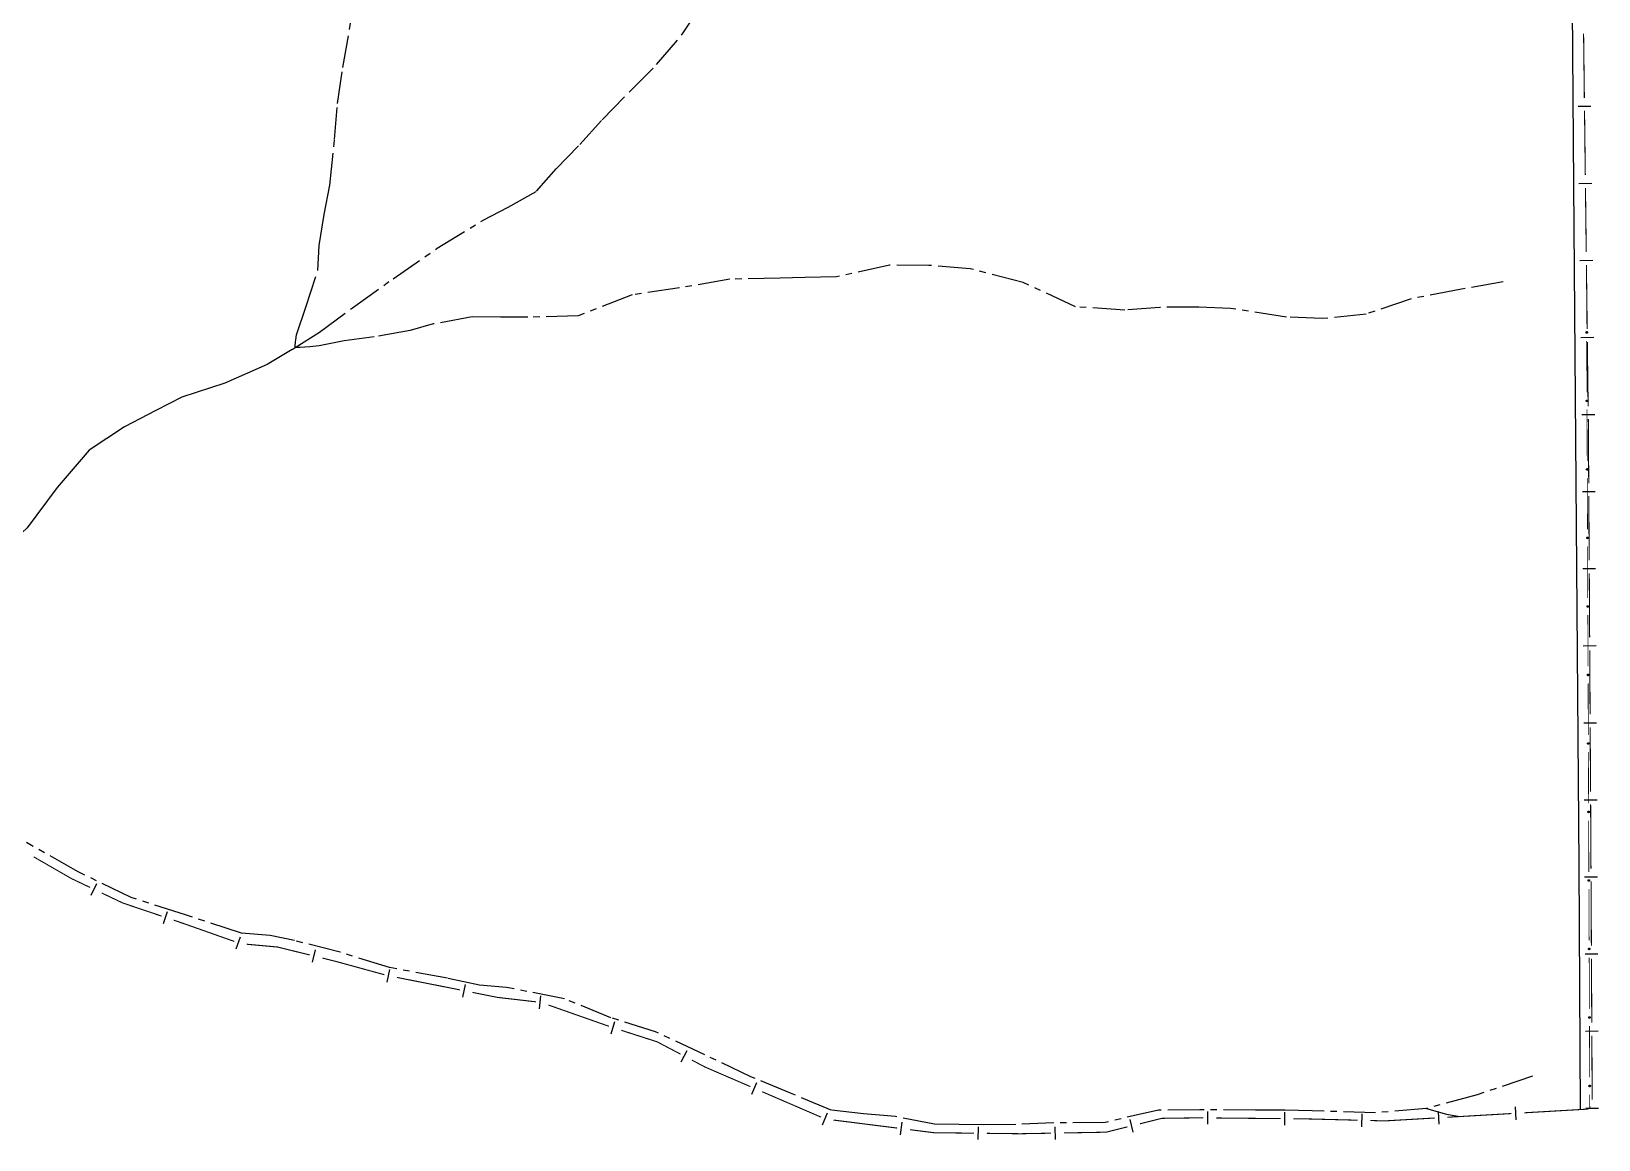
# Model space of a CAD drawing. Extents: x 209066 to 212010, y 4879784 to 4881672.
# Drawn here: x 211643.9 to 212010, y 4880790.1 to 4881049 of the extents above; entities that cross this region are included whole.
import ezdxf

# ---------------------------------------------------------------- set-up
doc = ezdxf.new("R2010")
doc.units = 0
doc.header["$LTSCALE"] = 1.5
doc.header["$MEASUREMENT"] = 0
doc.linetypes.add('TRACO_13', pattern=[8, 5, -1, 1, -1])
for name, color, linetype in [('HD-CURSO-INTER', 170, 'CONTINUOUS'), ('HD-CURSO-PERENE', 170, 'CONTINUOUS'), ('LM-LIM-SETORES-BAIRROS', 250, 'CONTINUOUS'), ('SV-EIXO-ROD-ESTR', 7, 'CONTINUOUS'), ('SV-EST-MUNIC-PAV', 20, 'CONTINUOUS')]:
    doc.layers.add(name, color=color, linetype=linetype)

msp = doc.modelspace()

# ---------------------------------------------------------------- linework, layer by layer
at = {"layer": 'HD-CURSO-INTER', "linetype": 'TRACO_13'}
for points in [[(211704.83, 4880974.71, 6.42), (211705.52, 4880975.12, 6.42), (211711.19, 4880978.72, 6.42), (211718.9, 4880984.41, 6.42), (211728.394188, 4880991.212409, 6.424955), (211738.715654, 4880998.305749, 6.424955), (211749.482081, 4881004.920294, 6.424955), (211755.311679, 4881007.886115, 6.424955), (211761.924579, 4881011.668558, 6.424955), (211766.477542, 4881016.869391, 6.424955), (211772.035643, 4881022.585017, 6.424955), (211777.269095, 4881028.328742, 6.424955), (211783.838018, 4881035.108544, 6.674119), (211789.950353, 4881041.243404, 6.674119), (211796.200311, 4881048.600689, 6.674119), (211801.406512, 4881056.542429, 6.674119)], [(211987.71, 4880990.49, 12.53), (211977.97, 4880988.78, 11.91), (211966.21, 4880986.51, 11.76), (211955.71623, 4880982.956434, 11.657389), (211945.432032, 4880981.881583, 11.607555), (211937.11226, 4880982.236351, 11.607555), (211924.010913, 4880984.28544, 11.607555), (211916.640352, 4880984.581126, 11.532806), (211907.491424, 4880984.519306, 11.532806), (211899.311533, 4880983.898723, 11.532806), (211887.82, 4880984.66, 10.76), (211875.56, 4880990.32, 10.06), (211863.17, 4880993.54, 9.51), (211853.55, 4880994.33, 9.46), (211844.380129, 4880994.367086, 8.99134), (211831.98, 4880991.64, 8.27), (211824.55, 4880991.51, 8.14), (211818.83, 4880991.36, 8.02), (211807.03, 4880991.08, 7.67), (211795.334236, 4880989.044903, 7.197362), (211784.219591, 4880987.428604, 7.122613), (211771.646512, 4880982.554681, 7.022948), (211759.895229, 4880982.218205, 6.973115), (211753.471296, 4880982.20509, 6.948199), (211746.848194, 4880982.268814, 6.674119), (211737.807955, 4880980.632556, 6.649203), (211732.393227, 4880979.111262, 6.649203), (211724.00461, 4880977.643556, 6.649203), (211716.971289, 4880976.712248, 6.649203), (211711.17, 4880975.52, 6.65), (211709, 4880975.28, 6.42), (211707.8, 4880975.19, 6.42), (211706.74, 4880975.15, 6.42), (211705.98, 4880975.12, 6.42), (211705.52, 4880975.12, 6.42), (211705.53, 4880975.45, 6.42), (211705.61, 4880976.49, 6.42), (211705.66, 4880976.95, 6.42), (211705.84, 4880978.07, 6.42), (211708.054471, 4880984.590076, 5.079473), (211710.817316, 4880993.129738, 5.079473), (211711.127438, 4880998.945806, 5.079473), (211712.352545, 4881006.226565, 5.079473), (211713.673231, 4881013.081838, 5.079473), (211714.732754, 4881023.685795, 5.478134), (211715.42016, 4881032.145528, 5.527967), (211716.682143, 4881040.574758, 5.627633), (211719.125122, 4881054.43706, 5.85188)], [(211994.54, 4880804.99, 9.94), (211981.62, 4880800.57, 9.66), (211969.82, 4880797.44, 9.16), (211957.86, 4880796.4, 8.87), (211943.09, 4880796.87, 8.42), (211936.72, 4880796.98, 8.39), (211929.85, 4880797, 8.39), (211916.83, 4880797.1, 8.37), (211907.2, 4880797.04, 8.27), (211894.7, 4880794.14, 8.05), (211882.77, 4880794.03, 7.92), (211873.87, 4880793.66, 7.82), (211866.37, 4880793.61, 7.72), (211860.65, 4880793.67, 7.62), (211854.88, 4880793.72, 7.52), (211845.75, 4880795.51, 7.42), (211838.26, 4880796.18, 7.42), (211830.74, 4880797.05, 7.42), (211821.26, 4880800.96, 7.42), (211811.97, 4880804.82, 7.42), (211801.23, 4880809.92, 7.42), (211789.71, 4880815.35, 7.42), (211779.27, 4880818.62, 7.42), (211768.45, 4880823.02, 7.3), (211754.93, 4880825.68, 7.15), (211748.61, 4880826.21, 7.15), (211741.1, 4880827.81, 7.15), (211727.55, 4880830.31, 6.77), (211716.02, 4880833.92, 6.67), (211705.35, 4880836.62, 6.65), (211699.69, 4880837.8, 6.65), (211692.97, 4880838.38, 6.65), (211679.94, 4880842.63, 6.65), (211667.24, 4880846.7, 6.65), (211654.82, 4880852.69, 6.65), (211642.77, 4880859.52, 6.35)], [(211969.82, 4880797.44, 9.16), (211974.43, 4880796.08, 9.27), (211977.551317, 4880795.524563, 9.27)]]:
    msp.add_polyline3d(points, dxfattribs=at)
at = {"layer": 'HD-CURSO-PERENE', "linetype": 'Continuous'}
msp.add_polyline3d([(211704.83, 4880974.71, 6.42), (211698.99, 4880971.14, 5.88), (211689.15, 4880966.79, 5.78), (211679.09, 4880963.54, 5.58), (211672.985759, 4880960.402557, 5.5778), (211665.672542, 4880956.576903, 5.5778), (211657.418315, 4880951.186912, 5.552883), (211649.929499, 4880942.467951, 5.552883), (211642.908055, 4880933.020233, 5.552883), (211635.487826, 4880926.098774, 5.552883), (211629.196407, 4880919.566046, 5.552883), (211623.417312, 4880916.649688, 5.552883), (211617.42129, 4880914.509625, 5.552883), (211611.028417, 4880910.25055, 5.552883), (211602.071615, 4880907.015123, 5.552883), (211593.735399, 4880902.985959, 5.552883)], dxfattribs=at)
at = {"layer": 'LM-LIM-SETORES-BAIRROS', "const_width": 0.25}
for points in [[(212006.655935, 4881033.423496), (212006.473106, 4881048.422381)], [(212006.875329, 4881015.424833), (212006.6925, 4881030.423719)], [(212007.094724, 4880997.42617), (212006.911895, 4881012.425056)], [(212007.314119, 4880979.427507), (212007.13129, 4880994.426393)], [(212007.47354, 4880966.348927), (212007.350684, 4880976.42773)], [(212007.485977, 4880965.428563), (212007.47354, 4880966.348927)], [(212007.540026, 4880961.428928), (212007.485977, 4880965.428563)], [(212007.593414, 4880957.478211), (212007.580563, 4880958.429202)], [(212007.593702, 4880957.429289), (212007.593414, 4880957.478211)], [(212007.676039, 4880943.429532), (212007.593702, 4880957.429289)], [(212007.781901, 4880925.429843), (212007.693683, 4880940.429583)], [(212007.887762, 4880907.430154), (212007.799544, 4880922.429895)], [(212007.993624, 4880889.430465), (212007.905406, 4880904.430206)], [(212008.099485, 4880871.430777), (212008.011267, 4880886.430517)], [(212008.155525, 4880861.902293), (212008.117129, 4880868.430829)], [(212008.157986, 4880861.430948), (212008.155525, 4880861.902293)], [(212008.199761, 4880853.431057), (212008.157986, 4880861.430948)], [(211644.476625, 4880856.182161), (211653.140925, 4880851.189175)], [(211653.140925, 4880851.189175), (211653.316378, 4880851.088066)], [(211653.316378, 4880851.088066), (211657.649162, 4880849.028218)], [(211660.358564, 4880847.740141), (211664.874234, 4880845.593347)], [(212008.293755, 4880835.431302), (212008.215427, 4880850.431098)], [(211664.874234, 4880845.593347), (211665.270325, 4880845.405042)], [(211665.270325, 4880845.405042), (211674.328775, 4880842.344755)], [(211677.170961, 4880841.384557), (211679.065751, 4880840.744425)], [(211679.065751, 4880840.744425), (211679.771835, 4880840.505884)], [(211679.771835, 4880840.505884), (211691.326304, 4880836.422725)], [(211694.230889, 4880835.77092), (211701.202142, 4880835.137169)], [(211701.202142, 4880835.137169), (211701.426116, 4880835.116809)], [(211701.426116, 4880835.116809), (211708.975465, 4880833.256824)], [(211711.888359, 4880832.539155), (211714.801252, 4880831.821485)], [(211714.801252, 4880831.821485), (211714.947794, 4880831.785381)], [(211714.947794, 4880831.785381), (211726.37509, 4880828.65209)], [(212008.387748, 4880817.431548), (212008.30942, 4880832.431343)], [(211729.305822, 4880828.018141), (211741.07871, 4880825.694544)], [(211741.07871, 4880825.694544), (211741.99115, 4880825.514458)], [(211741.99115, 4880825.514458), (211744.020911, 4880825.108506)], [(211746.962653, 4880824.520157), (211751.865556, 4880823.539576)], [(211751.865556, 4880823.539576), (211752.769299, 4880823.358828)], [(211752.769299, 4880823.358828), (211761.787823, 4880822.318229)], [(211764.67703, 4880821.57931), (211778.828207, 4880816.604956)], [(211781.681565, 4880815.678823), (211789.297794, 4880813.230749)], [(211789.297794, 4880813.230749), (211790.100887, 4880812.972612)], [(211790.100887, 4880812.972612), (211795.548833, 4880810.105272)], [(212008.481742, 4880799.431793), (212008.403414, 4880814.431589)], [(211798.203588, 4880808.708033), (211800.858342, 4880807.310793)], [(211800.858342, 4880807.310793), (211801.270969, 4880807.093622)], [(211801.270969, 4880807.093622), (211811.85872, 4880802.519123)], [(211814.612669, 4880801.329263), (211828.382413, 4880795.379966)], [(211992.629541, 4880796.400374), (212007.604301, 4880797.270175)], [(211831.277326, 4880794.706432), (211846.159908, 4880792.833261)], [(211894.911347, 4880791.871533), (211899.935595, 4880793.116072)], [(211902.847587, 4880793.837391), (211907.700907, 4880795.03959)], [(211907.700907, 4880795.03959), (211907.977672, 4880795.108146)], [(211907.977672, 4880795.108146), (211916.691747, 4880795.225911)], [(211916.691747, 4880795.225911), (211916.848388, 4880795.22802)], [(211916.848388, 4880795.22802), (211917.691692, 4880795.219752)], [(211920.691548, 4880795.190341), (211935.690827, 4880795.043283)], [(211938.690683, 4880795.013871), (211940.690587, 4880794.994263)], [(211940.690587, 4880794.994263), (211941.302794, 4880794.988271)], [(211941.302794, 4880794.988271), (211953.686513, 4880794.671752)], [(211956.685534, 4880794.595099), (211959.684554, 4880794.518446)], [(211959.684554, 4880794.518446), (211960.063159, 4880794.508773)], [(211960.063159, 4880794.508773), (211971.664876, 4880795.182653)], [(211974.659828, 4880795.356613), (211989.634589, 4880796.226414)], [(211849.136424, 4880792.458626), (211854.097284, 4880791.834236)], [(211854.097284, 4880791.834236), (211854.753376, 4880791.751659)], [(211854.753376, 4880791.751659), (211864.091454, 4880791.641145)], [(211867.091244, 4880791.605643), (211874.090754, 4880791.522806)], [(211874.090754, 4880791.522806), (211875.012173, 4880791.51191)], [(211875.012173, 4880791.51191), (211882.089534, 4880791.639816)], [(211885.089044, 4880791.694025), (211894.087575, 4880791.856651)], [(211894.087575, 4880791.856651), (211894.911347, 4880791.871533)]]:
    msp.add_lwpolyline(points, dxfattribs=at)
at = {"layer": 'LM-LIM-SETORES-BAIRROS'}
for points in [[(212008.1802, 4881031.441927), (212005.180423, 4881031.405361)], [(212008.399595, 4881013.443264), (212005.399818, 4881013.406699)], [(212008.61899, 4880995.444601), (212005.619213, 4880995.408036)], [(212008.838384, 4880977.445938), (212005.838607, 4880977.409373)], [(212009.066914, 4880959.449379), (212006.067188, 4880959.408842)], [(212009.187775, 4880941.438388), (212006.187827, 4880941.420744)], [(212009.293637, 4880923.438699), (212006.293689, 4880923.421056)], [(212009.399499, 4880905.439011), (212006.39955, 4880905.421367)], [(212009.50536, 4880887.439322), (212006.505412, 4880887.421678)], [(212009.611222, 4880869.439633), (212006.611274, 4880869.42199)], [(211657.908258, 4880847.244158), (211659.196335, 4880849.95356)], [(212009.710185, 4880851.438917), (212006.710226, 4880851.423251)], [(211674.796072, 4880840.603596), (211675.756269, 4880843.445782)], [(211691.769377, 4880834.675245), (211692.76895, 4880837.503823)], [(211709.587595, 4880831.561154), (211710.305264, 4880834.474048)], [(212009.804178, 4880833.439162), (212006.804219, 4880833.423497)], [(211727.053224, 4880826.933796), (211727.634123, 4880829.877018)], [(211744.707317, 4880823.441519), (211745.295666, 4880826.383261)], [(211762.609295, 4880820.713491), (211762.953168, 4880823.693718)], [(211779.318494, 4880814.862798), (211780.236522, 4880817.718884)], [(212009.898172, 4880815.439408), (212006.898212, 4880815.423742)], [(211795.735132, 4880808.312148), (211797.132371, 4880810.966903)], [(211812.181773, 4880800.745529), (211813.371633, 4880803.499477)], [(211918.676938, 4880793.710021), (211918.70635, 4880796.709876)], [(211972.750174, 4880793.743163), (211972.576214, 4880796.738115)], [(211990.719886, 4880794.786924), (211990.545926, 4880797.781876)], [(212009.992165, 4880797.439653), (212006.992206, 4880797.423988)], [(211828.705467, 4880793.606372), (211829.895326, 4880796.360321)], [(211846.964763, 4880791.220124), (211847.339397, 4880794.196641)], [(211865.073633, 4880790.129416), (211865.109135, 4880793.129206)], [(211883.116475, 4880790.15813), (211883.062266, 4880793.15764)], [(211901.266918, 4880791.900516), (211900.545599, 4880794.812508)], [(211936.676073, 4880793.533551), (211936.705485, 4880796.533407)], [(211954.64786, 4880793.146691), (211954.724513, 4880796.145711)]]:
    msp.add_lwpolyline(points, dxfattribs=at)
at = {"layer": 'SV-EIXO-ROD-ESTR', "const_width": 0.18}
for points in [[(212007.152739, 4880992.666779), (212007.200029, 4880980.666873)], [(212007.215792, 4880976.666904), (212007.263083, 4880964.666997)], [(212007.278846, 4880960.667028), (212007.326136, 4880948.667121)], [(212007.3419, 4880944.667152), (212007.38919, 4880932.667245)], [(212007.404953, 4880928.667276), (212007.452244, 4880916.667369)], [(212007.468007, 4880912.667401), (212007.515297, 4880900.667494)], [(212007.531061, 4880896.667525), (212007.578351, 4880884.667618)], [(212007.594114, 4880880.667649), (212007.641405, 4880868.667742)], [(212007.657168, 4880864.667773), (212007.704458, 4880852.667866)], [(212007.720222, 4880848.667898), (212007.767512, 4880836.667991)], [(212007.783276, 4880832.668022), (212007.830566, 4880820.668115)], [(212007.846329, 4880816.668146), (212007.89362, 4880804.668239)], [(212007.909383, 4880800.66827), (212007.921206, 4880797.668294)], [(212007.921206, 4880797.668294), (212007.922702, 4880797.288667)]]:
    msp.add_lwpolyline(points, dxfattribs=at)
at = {"layer": 'SV-EIXO-ROD-ESTR'}
for points in [[(212007.317424, 4880978.811001), (212007.352628, 4880978.77705), (212007.375942, 4880978.740671), (212007.386653, 4880978.704733), (212007.387838, 4880978.670508), (212007.385107, 4880978.635357), (212007.374534, 4880978.600525), (212007.354236, 4880978.564464), (212007.320426, 4880978.528911), (212007.28159, 4880978.507478), (212007.246918, 4880978.495091), (212007.211301, 4880978.491801), (212007.177198, 4880978.495026), (212007.14138, 4880978.507205), (212007.105037, 4880978.528132), (212007.070109, 4880978.562995), (212007.047498, 4880978.598816), (212007.03805, 4880978.633849), (212007.034969, 4880978.669677), (212007.038187, 4880978.70553), (212007.048763, 4880978.739662), (212007.069899, 4880978.776216), (212007.104765, 4880978.810233), (212007.140235, 4880978.833193), (212007.175126, 4880978.843131), (212007.210468, 4880978.84537), (212007.245757, 4880978.843059), (212007.281214, 4880978.833889), (212007.317424, 4880978.811001)], [(212007.380478, 4880962.811126), (212007.415682, 4880962.777174), (212007.438995, 4880962.740796), (212007.449707, 4880962.704858), (212007.450892, 4880962.670632), (212007.44816, 4880962.635481), (212007.437588, 4880962.600649), (212007.41729, 4880962.564589), (212007.383479, 4880962.529035), (212007.344644, 4880962.507602), (212007.309972, 4880962.495215), (212007.274355, 4880962.491925), (212007.240252, 4880962.49515), (212007.204434, 4880962.507329), (212007.168091, 4880962.528256), (212007.133163, 4880962.563119), (212007.110552, 4880962.59894), (212007.101104, 4880962.633973), (212007.098022, 4880962.669801), (212007.101241, 4880962.705654), (212007.111817, 4880962.739786), (212007.132953, 4880962.77634), (212007.167819, 4880962.810357), (212007.203289, 4880962.833317), (212007.23818, 4880962.843255), (212007.273521, 4880962.845494), (212007.308811, 4880962.843183), (212007.344267, 4880962.834013), (212007.380478, 4880962.811126)], [(212007.443531, 4880946.81125), (212007.478735, 4880946.777298), (212007.502049, 4880946.74092), (212007.512761, 4880946.704982), (212007.513946, 4880946.670756), (212007.511214, 4880946.635605), (212007.500641, 4880946.600773), (212007.480343, 4880946.564713), (212007.446533, 4880946.529159), (212007.407697, 4880946.507726), (212007.373026, 4880946.495339), (212007.337408, 4880946.492049), (212007.303306, 4880946.495275), (212007.267487, 4880946.507454), (212007.231144, 4880946.528381), (212007.196217, 4880946.563243), (212007.173605, 4880946.599064), (212007.164157, 4880946.634097), (212007.161076, 4880946.669926), (212007.164295, 4880946.705779), (212007.17487, 4880946.73991), (212007.196007, 4880946.776464), (212007.230873, 4880946.810482), (212007.266343, 4880946.833442), (212007.301234, 4880946.843379), (212007.336575, 4880946.845619), (212007.371864, 4880946.843308), (212007.407321, 4880946.834137), (212007.443531, 4880946.81125)], [(212007.506585, 4880930.811374), (212007.541789, 4880930.777422), (212007.565103, 4880930.741044), (212007.575814, 4880930.705106), (212007.576999, 4880930.67088), (212007.574268, 4880930.635729), (212007.563695, 4880930.600897), (212007.543397, 4880930.564837), (212007.509587, 4880930.529284), (212007.470751, 4880930.50785), (212007.436079, 4880930.495464), (212007.400462, 4880930.492173), (212007.366359, 4880930.495399), (212007.330541, 4880930.507578), (212007.294198, 4880930.528505), (212007.259271, 4880930.563367), (212007.236659, 4880930.599189), (212007.227211, 4880930.634222), (212007.22413, 4880930.67005), (212007.227349, 4880930.705903), (212007.237924, 4880930.740035), (212007.25906, 4880930.776588), (212007.293926, 4880930.810606), (212007.329396, 4880930.833566), (212007.364287, 4880930.843503), (212007.399629, 4880930.845743), (212007.434918, 4880930.843432), (212007.470375, 4880930.834261), (212007.506585, 4880930.811374)], [(212007.569639, 4880914.811498), (212007.604843, 4880914.777547), (212007.628156, 4880914.741168), (212007.638868, 4880914.70523), (212007.640053, 4880914.671005), (212007.637321, 4880914.635854), (212007.626749, 4880914.601022), (212007.606451, 4880914.564961), (212007.57264, 4880914.529408), (212007.533805, 4880914.507975), (212007.499133, 4880914.495588), (212007.463516, 4880914.492298), (212007.429413, 4880914.495523), (212007.393595, 4880914.507702), (212007.357252, 4880914.528629), (212007.322324, 4880914.563492), (212007.299713, 4880914.599313), (212007.290265, 4880914.634346), (212007.287184, 4880914.670174), (212007.290402, 4880914.706027), (212007.300978, 4880914.740159), (212007.322114, 4880914.776713), (212007.35698, 4880914.81073), (212007.39245, 4880914.83369), (212007.427341, 4880914.843628), (212007.462683, 4880914.845867), (212007.497972, 4880914.843556), (212007.533428, 4880914.834386), (212007.569639, 4880914.811498)], [(212007.632692, 4880898.811622), (212007.667897, 4880898.777671), (212007.69121, 4880898.741293), (212007.701922, 4880898.705354), (212007.703107, 4880898.671129), (212007.700375, 4880898.635978), (212007.689802, 4880898.601146), (212007.669504, 4880898.565086), (212007.635694, 4880898.529532), (212007.596858, 4880898.508099), (212007.562187, 4880898.495712), (212007.52657, 4880898.492422), (212007.492467, 4880898.495647), (212007.456648, 4880898.507826), (212007.420306, 4880898.528753), (212007.385378, 4880898.563616), (212007.362767, 4880898.599437), (212007.353318, 4880898.63447), (212007.350237, 4880898.670298), (212007.353456, 4880898.706151), (212007.364032, 4880898.740283), (212007.385168, 4880898.776837), (212007.420034, 4880898.810854), (212007.455504, 4880898.833814), (212007.490395, 4880898.843752), (212007.525736, 4880898.845991), (212007.561026, 4880898.84368), (212007.596482, 4880898.83451), (212007.632692, 4880898.811622)], [(212007.695746, 4880882.811747), (212007.73095, 4880882.777795), (212007.754264, 4880882.741417), (212007.764976, 4880882.705479), (212007.76616, 4880882.671253), (212007.763429, 4880882.636102), (212007.752856, 4880882.60127), (212007.732558, 4880882.56521), (212007.698748, 4880882.529656), (212007.659912, 4880882.508223), (212007.625241, 4880882.495836), (212007.589623, 4880882.492546), (212007.55552, 4880882.495772), (212007.519702, 4880882.507951), (212007.483359, 4880882.528878), (212007.448432, 4880882.56374), (212007.42582, 4880882.599561), (212007.416372, 4880882.634594), (212007.413291, 4880882.670423), (212007.41651, 4880882.706275), (212007.427085, 4880882.740407), (212007.448221, 4880882.776961), (212007.483088, 4880882.810979), (212007.518557, 4880882.833939), (212007.553448, 4880882.843876), (212007.58879, 4880882.846116), (212007.624079, 4880882.843805), (212007.659536, 4880882.834634), (212007.695746, 4880882.811747)], [(212007.7588, 4880866.811871), (212007.794004, 4880866.777919), (212007.817317, 4880866.741541), (212007.828029, 4880866.705603), (212007.829214, 4880866.671377), (212007.826483, 4880866.636226), (212007.81591, 4880866.601394), (212007.795612, 4880866.565334), (212007.761802, 4880866.529781), (212007.722966, 4880866.508347), (212007.688294, 4880866.495961), (212007.652677, 4880866.49267), (212007.618574, 4880866.495896), (212007.582756, 4880866.508075), (212007.546413, 4880866.529002), (212007.511485, 4880866.563864), (212007.488874, 4880866.599686), (212007.479426, 4880866.634719), (212007.476345, 4880866.670547), (212007.479563, 4880866.7064), (212007.490139, 4880866.740532), (212007.511275, 4880866.777085), (212007.546141, 4880866.811103), (212007.581611, 4880866.834063), (212007.616502, 4880866.844), (212007.651844, 4880866.84624), (212007.687133, 4880866.843929), (212007.722589, 4880866.834758), (212007.7588, 4880866.811871)], [(212007.821854, 4880850.811995), (212007.857058, 4880850.778044), (212007.880371, 4880850.741665), (212007.891083, 4880850.705727), (212007.892268, 4880850.671502), (212007.889536, 4880850.636351), (212007.878963, 4880850.601519), (212007.858665, 4880850.565458), (212007.824855, 4880850.529905), (212007.786019, 4880850.508472), (212007.751348, 4880850.496085), (212007.715731, 4880850.492795), (212007.681628, 4880850.49602), (212007.645809, 4880850.508199), (212007.609467, 4880850.529126), (212007.574539, 4880850.563989), (212007.551928, 4880850.59981), (212007.54248, 4880850.634843), (212007.539398, 4880850.670671), (212007.542617, 4880850.706524), (212007.553193, 4880850.740656), (212007.574329, 4880850.77721), (212007.609195, 4880850.811227), (212007.644665, 4880850.834187), (212007.679556, 4880850.844125), (212007.714897, 4880850.846364), (212007.750187, 4880850.844053), (212007.785643, 4880850.834883), (212007.821854, 4880850.811995)], [(212007.884907, 4880834.812119), (212007.920111, 4880834.778168), (212007.943425, 4880834.74179), (212007.954137, 4880834.705851), (212007.955321, 4880834.671626), (212007.95259, 4880834.636475), (212007.942017, 4880834.601643), (212007.921719, 4880834.565583), (212007.887909, 4880834.530029), (212007.849073, 4880834.508596), (212007.814402, 4880834.496209), (212007.778784, 4880834.492919), (212007.744681, 4880834.496144), (212007.708863, 4880834.508323), (212007.67252, 4880834.52925), (212007.637593, 4880834.564113), (212007.614981, 4880834.599934), (212007.605533, 4880834.634967), (212007.602452, 4880834.670795), (212007.605671, 4880834.706648), (212007.616246, 4880834.74078), (212007.637382, 4880834.777334), (212007.672249, 4880834.811351), (212007.707718, 4880834.834311), (212007.74261, 4880834.844249), (212007.777951, 4880834.846488), (212007.81324, 4880834.844177), (212007.848697, 4880834.835007), (212007.884907, 4880834.812119)], [(212007.947961, 4880818.812244), (212007.983165, 4880818.778292), (212008.006479, 4880818.741914), (212008.01719, 4880818.705976), (212008.018375, 4880818.67175), (212008.015644, 4880818.636599), (212008.005071, 4880818.601767), (212007.984773, 4880818.565707), (212007.950963, 4880818.530153), (212007.912127, 4880818.50872), (212007.877455, 4880818.496333), (212007.841838, 4880818.493043), (212007.807735, 4880818.496269), (212007.771917, 4880818.508448), (212007.735574, 4880818.529375), (212007.700646, 4880818.564237), (212007.678035, 4880818.600058), (212007.668587, 4880818.635091), (212007.665506, 4880818.67092), (212007.668724, 4880818.706772), (212007.6793, 4880818.740904), (212007.700436, 4880818.777458), (212007.735302, 4880818.811476), (212007.770772, 4880818.834436), (212007.805663, 4880818.844373), (212007.841005, 4880818.846612), (212007.876294, 4880818.844302), (212007.91175, 4880818.835131), (212007.947961, 4880818.812244)], [(212008.011015, 4880802.812368), (212008.046219, 4880802.778416), (212008.069532, 4880802.742038), (212008.080244, 4880802.7061), (212008.081429, 4880802.671874), (212008.078697, 4880802.636723), (212008.068125, 4880802.601891), (212008.047827, 4880802.565831), (212008.014016, 4880802.530278), (212007.975181, 4880802.508844), (212007.940509, 4880802.496458), (212007.904892, 4880802.493167), (212007.870789, 4880802.496393), (212007.834971, 4880802.508572), (212007.798628, 4880802.529499), (212007.7637, 4880802.564361), (212007.741089, 4880802.600183), (212007.731641, 4880802.635216), (212007.728559, 4880802.671044), (212007.731778, 4880802.706897), (212007.742354, 4880802.741029), (212007.76349, 4880802.777582), (212007.798356, 4880802.8116), (212007.833826, 4880802.83456), (212007.868717, 4880802.844497), (212007.904058, 4880802.846737), (212007.939348, 4880802.844426), (212007.974804, 4880802.835255), (212008.011015, 4880802.812368)]]:
    msp.add_lwpolyline(points, close=True, dxfattribs=at)
for points in [[(212007.038187, 4880978.70553), (212007.047498, 4880978.598816)], [(212007.044128, 4880978.718259), (212007.058289, 4880978.587319)], [(212007.048763, 4880978.739662), (212007.070109, 4880978.562995)], [(212007.061732, 4880978.752441), (212007.087078, 4880978.553319)], [(212007.069899, 4880978.776216), (212007.105037, 4880978.528132)], [(212007.088877, 4880978.789391), (212007.122685, 4880978.520711)], [(212007.104765, 4880978.810233), (212007.14138, 4880978.507205)], [(212007.121507, 4880978.819539), (212007.158221, 4880978.505841)], [(212007.140235, 4880978.833193), (212007.177198, 4880978.495026)], [(212007.156925, 4880978.834688), (212007.193736, 4880978.496429)], [(212007.175126, 4880978.843131), (212007.211301, 4880978.491801)], [(212007.192376, 4880978.841651), (212007.22649, 4880978.495194)], [(212007.210468, 4880978.84537), (212007.246918, 4880978.495091)], [(212007.229223, 4880978.840431), (212007.266018, 4880978.506266)], [(212007.245757, 4880978.843059), (212007.28159, 4880978.507478)], [(212007.263363, 4880978.833743), (212007.30143, 4880978.52278)], [(212007.281214, 4880978.833889), (212007.320426, 4880978.528911)], [(212007.297524, 4880978.821597), (212007.335436, 4880978.550205)], [(212007.317424, 4880978.811001), (212007.354236, 4880978.564464)], [(212007.335848, 4880978.791728), (212007.363935, 4880978.589888)], [(212007.352628, 4880978.77705), (212007.374534, 4880978.600525)], [(212007.366007, 4880978.756369), (212007.378799, 4880978.626789)], [(212007.375942, 4880978.740671), (212007.385107, 4880978.635357)], [(212007.101241, 4880962.705654), (212007.110552, 4880962.59894)], [(212007.107182, 4880962.718383), (212007.121343, 4880962.587443)], [(212007.111817, 4880962.739786), (212007.133163, 4880962.563119)], [(212007.124786, 4880962.752566), (212007.150132, 4880962.553444)], [(212007.132953, 4880962.77634), (212007.168091, 4880962.528256)], [(212007.151931, 4880962.789515), (212007.185738, 4880962.520835)], [(212007.167819, 4880962.810357), (212007.204434, 4880962.507329)], [(212007.184561, 4880962.819663), (212007.221275, 4880962.505965)], [(212007.203289, 4880962.833317), (212007.240252, 4880962.49515)], [(212007.219979, 4880962.834813), (212007.25679, 4880962.496554)], [(212007.23818, 4880962.843255), (212007.274355, 4880962.491925)], [(212007.255429, 4880962.841775), (212007.289544, 4880962.495318)], [(212007.273521, 4880962.845494), (212007.309972, 4880962.495215)], [(212007.292277, 4880962.840556), (212007.329071, 4880962.50639)], [(212007.308811, 4880962.843183), (212007.344644, 4880962.507602)], [(212007.326416, 4880962.833868), (212007.364484, 4880962.522904)], [(212007.344267, 4880962.834013), (212007.383479, 4880962.529035)], [(212007.360577, 4880962.821721), (212007.398489, 4880962.550329)], [(212007.380478, 4880962.811126), (212007.41729, 4880962.564589)], [(212007.398902, 4880962.791853), (212007.426988, 4880962.590013)], [(212007.415682, 4880962.777174), (212007.437588, 4880962.600649)], [(212007.429061, 4880962.756494), (212007.441853, 4880962.626913)], [(212007.438995, 4880962.740796), (212007.44816, 4880962.635481)], [(212007.164295, 4880946.705779), (212007.173605, 4880946.599064)], [(212007.170235, 4880946.718507), (212007.184397, 4880946.587568)], [(212007.17487, 4880946.73991), (212007.196217, 4880946.563243)], [(212007.18784, 4880946.75269), (212007.213186, 4880946.553568)], [(212007.196007, 4880946.776464), (212007.231144, 4880946.528381)], [(212007.214985, 4880946.789639), (212007.248792, 4880946.520959)], [(212007.230873, 4880946.810482), (212007.267487, 4880946.507454)], [(212007.247615, 4880946.819787), (212007.284329, 4880946.50609)], [(212007.266343, 4880946.833442), (212007.303306, 4880946.495275)], [(212007.283033, 4880946.834937), (212007.319844, 4880946.496678)], [(212007.301234, 4880946.843379), (212007.337408, 4880946.492049)], [(212007.318483, 4880946.841899), (212007.352597, 4880946.495442)], [(212007.336575, 4880946.845619), (212007.373026, 4880946.495339)], [(212007.35533, 4880946.84068), (212007.392125, 4880946.506514)], [(212007.371864, 4880946.843308), (212007.407697, 4880946.507726)], [(212007.38947, 4880946.833992), (212007.427538, 4880946.523028)], [(212007.407321, 4880946.834137), (212007.446533, 4880946.529159)], [(212007.423631, 4880946.821846), (212007.461543, 4880946.550453)], [(212007.443531, 4880946.81125), (212007.480343, 4880946.564713)], [(212007.461956, 4880946.791977), (212007.490042, 4880946.590137)], [(212007.478735, 4880946.777298), (212007.500641, 4880946.600773)], [(212007.492115, 4880946.756618), (212007.504906, 4880946.627038)], [(212007.502049, 4880946.74092), (212007.511214, 4880946.635605)], [(212007.227349, 4880930.705903), (212007.236659, 4880930.599189)], [(212007.233289, 4880930.718631), (212007.24745, 4880930.587692)], [(212007.237924, 4880930.740035), (212007.259271, 4880930.563367)], [(212007.250893, 4880930.752814), (212007.27624, 4880930.553692)], [(212007.25906, 4880930.776588), (212007.294198, 4880930.528505)], [(212007.278038, 4880930.789763), (212007.311846, 4880930.521084)], [(212007.293926, 4880930.810606), (212007.330541, 4880930.507578)], [(212007.310668, 4880930.819912), (212007.347382, 4880930.506214)], [(212007.329396, 4880930.833566), (212007.366359, 4880930.495399)], [(212007.346086, 4880930.835061), (212007.382897, 4880930.496802)], [(212007.364287, 4880930.843503), (212007.400462, 4880930.492173)], [(212007.381537, 4880930.842024), (212007.415651, 4880930.495567)], [(212007.399629, 4880930.845743), (212007.436079, 4880930.495464)], [(212007.418384, 4880930.840804), (212007.455179, 4880930.506639)], [(212007.434918, 4880930.843432), (212007.470751, 4880930.50785)], [(212007.452524, 4880930.834116), (212007.490592, 4880930.523153)], [(212007.470375, 4880930.834261), (212007.509587, 4880930.529284)], [(212007.486685, 4880930.82197), (212007.524597, 4880930.550577)], [(212007.506585, 4880930.811374), (212007.543397, 4880930.564837)], [(212007.52501, 4880930.792101), (212007.553096, 4880930.590261)], [(212007.541789, 4880930.777422), (212007.563695, 4880930.600897)], [(212007.555169, 4880930.756742), (212007.56796, 4880930.627162)], [(212007.565103, 4880930.741044), (212007.574268, 4880930.635729)], [(212007.290402, 4880914.706027), (212007.299713, 4880914.599313)], [(212007.296343, 4880914.718756), (212007.310504, 4880914.587816)], [(212007.300978, 4880914.740159), (212007.322324, 4880914.563492)], [(212007.313947, 4880914.752938), (212007.339293, 4880914.553816)], [(212007.322114, 4880914.776713), (212007.357252, 4880914.528629)], [(212007.341092, 4880914.789888), (212007.3749, 4880914.521208)], [(212007.35698, 4880914.81073), (212007.393595, 4880914.507702)], [(212007.373722, 4880914.820036), (212007.410436, 4880914.506338)], [(212007.39245, 4880914.83369), (212007.429413, 4880914.495523)], [(212007.40914, 4880914.835185), (212007.445951, 4880914.496926)], [(212007.427341, 4880914.843628), (212007.463516, 4880914.492298)], [(212007.44459, 4880914.842148), (212007.478705, 4880914.495691)], [(212007.462683, 4880914.845867), (212007.499133, 4880914.495588)], [(212007.481438, 4880914.840928), (212007.518232, 4880914.506763)], [(212007.497972, 4880914.843556), (212007.533805, 4880914.507975)], [(212007.515577, 4880914.83424), (212007.553645, 4880914.523277)], [(212007.533428, 4880914.834386), (212007.57264, 4880914.529408)], [(212007.549739, 4880914.822094), (212007.58765, 4880914.550701)], [(212007.569639, 4880914.811498), (212007.606451, 4880914.564961)], [(212007.588063, 4880914.792225), (212007.616149, 4880914.590385)], [(212007.604843, 4880914.777547), (212007.626749, 4880914.601022)], [(212007.618222, 4880914.756866), (212007.631014, 4880914.627286)], [(212007.628156, 4880914.741168), (212007.637321, 4880914.635854)], [(212007.353456, 4880898.706151), (212007.362767, 4880898.599437)], [(212007.359396, 4880898.71888), (212007.373558, 4880898.58794)], [(212007.364032, 4880898.740283), (212007.385378, 4880898.563616)], [(212007.377001, 4880898.753063), (212007.402347, 4880898.553941)], [(212007.385168, 4880898.776837), (212007.420306, 4880898.528753)], [(212007.404146, 4880898.790012), (212007.437953, 4880898.521332)], [(212007.420034, 4880898.810854), (212007.456648, 4880898.507826)], [(212007.436776, 4880898.82016), (212007.47349, 4880898.506462)], [(212007.455504, 4880898.833814), (212007.492467, 4880898.495647)], [(212007.472194, 4880898.83531), (212007.509005, 4880898.497051)], [(212007.490395, 4880898.843752), (212007.52657, 4880898.492422)], [(212007.507644, 4880898.842272), (212007.541758, 4880898.495815)], [(212007.525736, 4880898.845991), (212007.562187, 4880898.495712)], [(212007.544491, 4880898.841053), (212007.581286, 4880898.506887)], [(212007.561026, 4880898.84368), (212007.596858, 4880898.508099)], [(212007.578631, 4880898.834365), (212007.616699, 4880898.523401)], [(212007.596482, 4880898.83451), (212007.635694, 4880898.529532)], [(212007.612792, 4880898.822218), (212007.650704, 4880898.550826)], [(212007.632692, 4880898.811622), (212007.669504, 4880898.565086)], [(212007.651117, 4880898.79235), (212007.679203, 4880898.59051)], [(212007.667897, 4880898.777671), (212007.689802, 4880898.601146)], [(212007.681276, 4880898.756991), (212007.694067, 4880898.62741)], [(212007.69121, 4880898.741293), (212007.700375, 4880898.635978)], [(212007.41651, 4880882.706275), (212007.42582, 4880882.599561)], [(212007.42245, 4880882.719004), (212007.436611, 4880882.588065)], [(212007.427085, 4880882.740407), (212007.448432, 4880882.56374)], [(212007.440054, 4880882.753187), (212007.465401, 4880882.554065)], [(212007.448221, 4880882.776961), (212007.483359, 4880882.528878)], [(212007.467199, 4880882.790136), (212007.501007, 4880882.521456)], [(212007.483088, 4880882.810979), (212007.519702, 4880882.507951)], [(212007.499829, 4880882.820284), (212007.536543, 4880882.506587)], [(212007.518557, 4880882.833939), (212007.55552, 4880882.495772)], [(212007.535247, 4880882.835434), (212007.572058, 4880882.497175)], [(212007.553448, 4880882.843876), (212007.589623, 4880882.492546)], [(212007.570698, 4880882.842396), (212007.604812, 4880882.495939)], [(212007.58879, 4880882.846116), (212007.625241, 4880882.495836)], [(212007.607545, 4880882.841177), (212007.64434, 4880882.507011)], [(212007.624079, 4880882.843805), (212007.659912, 4880882.508223)], [(212007.641685, 4880882.834489), (212007.679753, 4880882.523525)], [(212007.659536, 4880882.834634), (212007.698748, 4880882.529656)], [(212007.675846, 4880882.822343), (212007.713758, 4880882.55095)], [(212007.695746, 4880882.811747), (212007.732558, 4880882.56521)], [(212007.714171, 4880882.792474), (212007.742257, 4880882.590634)], [(212007.73095, 4880882.777795), (212007.752856, 4880882.60127)], [(212007.74433, 4880882.757115), (212007.757121, 4880882.627535)], [(212007.754264, 4880882.741417), (212007.763429, 4880882.636102)], [(212007.479563, 4880866.7064), (212007.488874, 4880866.599686)], [(212007.485504, 4880866.719128), (212007.499665, 4880866.588189)], [(212007.490139, 4880866.740532), (212007.511485, 4880866.563864)], [(212007.503108, 4880866.753311), (212007.528454, 4880866.554189)], [(212007.511275, 4880866.777085), (212007.546413, 4880866.529002)], [(212007.530253, 4880866.79026), (212007.564061, 4880866.521581)], [(212007.546141, 4880866.811103), (212007.582756, 4880866.508075)], [(212007.562883, 4880866.820409), (212007.599597, 4880866.506711)], [(212007.581611, 4880866.834063), (212007.618574, 4880866.495896)], [(212007.598301, 4880866.835558), (212007.635112, 4880866.497299)], [(212007.616502, 4880866.844), (212007.652677, 4880866.49267)], [(212007.633752, 4880866.842521), (212007.667866, 4880866.496064)], [(212007.651844, 4880866.84624), (212007.688294, 4880866.495961)], [(212007.670599, 4880866.841301), (212007.707394, 4880866.507136)], [(212007.687133, 4880866.843929), (212007.722966, 4880866.508347)], [(212007.704738, 4880866.834613), (212007.742806, 4880866.52365)], [(212007.722589, 4880866.834758), (212007.761802, 4880866.529781)], [(212007.7389, 4880866.822467), (212007.776812, 4880866.551074)], [(212007.7588, 4880866.811871), (212007.795612, 4880866.565334)], [(212007.777224, 4880866.792598), (212007.80531, 4880866.590758)], [(212007.794004, 4880866.777919), (212007.81591, 4880866.601394)], [(212007.807383, 4880866.757239), (212007.820175, 4880866.627659)], [(212007.817317, 4880866.741541), (212007.826483, 4880866.636226)], [(212007.542617, 4880850.706524), (212007.551928, 4880850.59981)], [(212007.548557, 4880850.719253), (212007.562719, 4880850.588313)], [(212007.553193, 4880850.740656), (212007.574539, 4880850.563989)], [(212007.566162, 4880850.753435), (212007.591508, 4880850.554313)], [(212007.574329, 4880850.77721), (212007.609467, 4880850.529126)], [(212007.593307, 4880850.790385), (212007.627114, 4880850.521705)], [(212007.609195, 4880850.811227), (212007.645809, 4880850.508199)], [(212007.625937, 4880850.820533), (212007.662651, 4880850.506835)], [(212007.644665, 4880850.834187), (212007.681628, 4880850.49602)], [(212007.661355, 4880850.835682), (212007.698166, 4880850.497423)], [(212007.679556, 4880850.844125), (212007.715731, 4880850.492795)], [(212007.696805, 4880850.842645), (212007.730919, 4880850.496188)], [(212007.714897, 4880850.846364), (212007.751348, 4880850.496085)], [(212007.733652, 4880850.841425), (212007.770447, 4880850.50726)], [(212007.750187, 4880850.844053), (212007.786019, 4880850.508472)], [(212007.767792, 4880850.834737), (212007.80586, 4880850.523774)], [(212007.785643, 4880850.834883), (212007.824855, 4880850.529905)], [(212007.801953, 4880850.822591), (212007.839865, 4880850.551198)], [(212007.821854, 4880850.811995), (212007.858665, 4880850.565458)], [(212007.840278, 4880850.792722), (212007.868364, 4880850.590882)], [(212007.857058, 4880850.778044), (212007.878963, 4880850.601519)], [(212007.870437, 4880850.757363), (212007.883229, 4880850.627783)], [(212007.880371, 4880850.741665), (212007.889536, 4880850.636351)], [(212007.605671, 4880834.706648), (212007.614981, 4880834.599934)], [(212007.611611, 4880834.719377), (212007.625773, 4880834.588437)], [(212007.616246, 4880834.74078), (212007.637593, 4880834.564113)], [(212007.629215, 4880834.75356), (212007.654562, 4880834.554438)], [(212007.637382, 4880834.777334), (212007.67252, 4880834.52925)], [(212007.65636, 4880834.790509), (212007.690168, 4880834.521829)], [(212007.672249, 4880834.811351), (212007.708863, 4880834.508323)], [(212007.68899, 4880834.820657), (212007.725705, 4880834.506959)], [(212007.707718, 4880834.834311), (212007.744681, 4880834.496144)], [(212007.724409, 4880834.835807), (212007.761219, 4880834.497548)], [(212007.74261, 4880834.844249), (212007.778784, 4880834.492919)], [(212007.759859, 4880834.842769), (212007.793973, 4880834.496312)], [(212007.777951, 4880834.846488), (212007.814402, 4880834.496209)], [(212007.796706, 4880834.84155), (212007.833501, 4880834.507384)], [(212007.81324, 4880834.844177), (212007.849073, 4880834.508596)], [(212007.830846, 4880834.834862), (212007.868914, 4880834.523898)], [(212007.848697, 4880834.835007), (212007.887909, 4880834.530029)], [(212007.865007, 4880834.822715), (212007.902919, 4880834.551323)], [(212007.884907, 4880834.812119), (212007.921719, 4880834.565583)], [(212007.903332, 4880834.792847), (212007.931418, 4880834.591006)], [(212007.920111, 4880834.778168), (212007.942017, 4880834.601643)], [(212007.933491, 4880834.757488), (212007.946282, 4880834.627907)], [(212007.943425, 4880834.74179), (212007.95259, 4880834.636475)], [(212007.668724, 4880818.706772), (212007.678035, 4880818.600058)], [(212007.674665, 4880818.719501), (212007.688826, 4880818.588562)], [(212007.6793, 4880818.740904), (212007.700646, 4880818.564237)], [(212007.692269, 4880818.753684), (212007.717615, 4880818.554562)], [(212007.700436, 4880818.777458), (212007.735574, 4880818.529375)], [(212007.719414, 4880818.790633), (212007.753222, 4880818.521953)], [(212007.735302, 4880818.811476), (212007.771917, 4880818.508448)], [(212007.752044, 4880818.820781), (212007.788758, 4880818.507084)], [(212007.770772, 4880818.834436), (212007.807735, 4880818.496269)], [(212007.787462, 4880818.835931), (212007.824273, 4880818.497672)], [(212007.805663, 4880818.844373), (212007.841838, 4880818.493043)], [(212007.822913, 4880818.842893), (212007.857027, 4880818.496436)], [(212007.841005, 4880818.846612), (212007.877455, 4880818.496333)], [(212007.85976, 4880818.841674), (212007.896555, 4880818.507508)], [(212007.876294, 4880818.844302), (212007.912127, 4880818.50872)], [(212007.8939, 4880818.834986), (212007.931967, 4880818.524022)], [(212007.91175, 4880818.835131), (212007.950963, 4880818.530153)], [(212007.928061, 4880818.82284), (212007.965973, 4880818.551447)], [(212007.947961, 4880818.812244), (212007.984773, 4880818.565707)], [(212007.966385, 4880818.792971), (212007.994471, 4880818.591131)], [(212007.983165, 4880818.778292), (212008.005071, 4880818.601767)], [(212007.996544, 4880818.757612), (212008.009336, 4880818.628032)], [(212008.006479, 4880818.741914), (212008.015644, 4880818.636599)], [(212007.731778, 4880802.706897), (212007.741089, 4880802.600183)], [(212007.737719, 4880802.719625), (212007.75188, 4880802.588686)], [(212007.742354, 4880802.741029), (212007.7637, 4880802.564361)], [(212007.755323, 4880802.753808), (212007.780669, 4880802.554686)], [(212007.76349, 4880802.777582), (212007.798628, 4880802.529499)], [(212007.782468, 4880802.790757), (212007.816275, 4880802.522078)], [(212007.798356, 4880802.8116), (212007.834971, 4880802.508572)], [(212007.815098, 4880802.820906), (212007.851812, 4880802.507208)], [(212007.833826, 4880802.83456), (212007.870789, 4880802.496393)], [(212007.850516, 4880802.836055), (212007.887327, 4880802.497796)], [(212007.868717, 4880802.844497), (212007.904892, 4880802.493167)], [(212007.885966, 4880802.843017), (212007.920081, 4880802.496561)], [(212007.904058, 4880802.846737), (212007.940509, 4880802.496458)], [(212007.922814, 4880802.841798), (212007.959608, 4880802.507633)], [(212007.939348, 4880802.844426), (212007.975181, 4880802.508844)], [(212007.956953, 4880802.83511), (212007.995021, 4880802.524147)], [(212007.974804, 4880802.835255), (212008.014016, 4880802.530278)], [(212007.991114, 4880802.822964), (212008.029026, 4880802.551571)], [(212008.011015, 4880802.812368), (212008.047827, 4880802.565831)], [(212008.029439, 4880802.793095), (212008.057525, 4880802.591255)], [(212008.046219, 4880802.778416), (212008.068125, 4880802.601891)], [(212008.059598, 4880802.757736), (212008.07239, 4880802.628156)], [(212008.069532, 4880802.742038), (212008.078697, 4880802.636723)]]:
    msp.add_lwpolyline(points, dxfattribs=at)
at = {"layer": 'SV-EST-MUNIC-PAV', "linetype": 'Continuous'}
msp.add_polyline3d([(212003.060208, 4881157.907651, 14.099191), (212004.094697, 4881013.159614, 12.878289), (212005.351066, 4880854.334851, 10.959731), (212005.663307, 4880797.157431, 10.21224)], dxfattribs=at)

doc.saveas('drawing.dxf')
